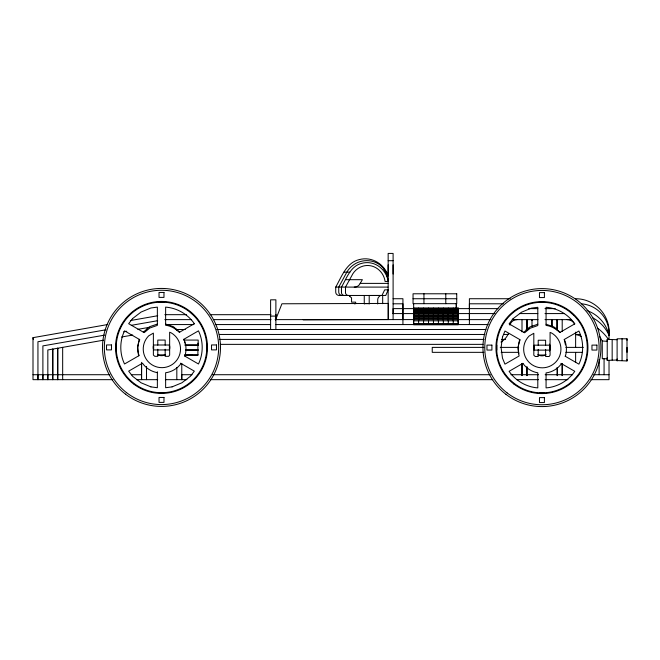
<?xml version="1.0" encoding="UTF-8"?>
<svg xmlns="http://www.w3.org/2000/svg" width="660" height="660" viewBox="0 0 660 660"><rect width="100%" height="100%" fill="white"/><g stroke="black" fill="none" stroke-linecap="round" stroke-linejoin="round"><path stroke-width="0.99" d="M42.892 374.715L42.892 379.665L42.892 345.889L104.536 335.14M47.833 374.715L47.833 379.665L47.833 349.965L103.48 340.189M141.57 362.348L141.57 379.665L141.578 363.512M146.52 379.665L146.52 366.424M146.636 329.744L146.636 329.257L146.636 329.975M176.484 329.744L176.484 329.249L176.484 329.975M176.822 379.665L176.822 367.438M181.772 363.363L181.772 379.665L181.772 374.715L192.068 374.715M275.88 319.621L275.88 314.671L275.88 319.349M344.883 295.465L343.951 295.457A3.011 3.011 0 0 1 341.476 292.058L341.476 287.1C346.591 278.33 350.394 266.153 361.581 263.381A20.303 20.303 0 0 1 372.322 263.29C380.622 265.468 386.983 273.017 388.154 281.457M377.718 303.955L377.718 299.854A4.381 4.381 0 0 1 379.426 296.373L380.49 295.465L369.402 295.482M382.676 303.683L382.676 295.465M388.154 274.024L388.154 264.875M393.104 313.706L393.104 308.624L414.175 308.624M393.104 274.024L393.104 264.875M402.93 319.621L402.93 303.79L393.104 303.79M418.613 324.431L418.613 308.063M423.563 324.431L423.563 308.063M428.513 324.431L428.513 308.063M433.455 324.431L433.455 308.063M438.405 324.431L438.405 308.063M443.355 324.431L443.355 308.063M448.297 324.431L448.297 308.063M453.247 324.431L453.247 308.063M458.197 308.055L458.197 324.753L413.663 324.753L413.663 308.055L458.197 308.055L458.197 319.621L490.842 319.621M469.392 319.621L469.392 313.574M469.392 308.624L469.392 303.79L503.332 303.79M522.002 319.663L522.002 331.889M526.952 375.614L526.952 366.498M532.001 320.546L532.001 320.158M551.95 326.518L551.95 320.067M556.883 329.488L556.883 329.868M557.255 375.614L557.255 367.513L557.255 375.639M562.205 319.663L562.205 331.37M599.131 374.715L599.131 359.444M607.225 341.311L602.275 341.005L602.275 358.726L607.225 358.726L607.225 357.538M604.073 374.715L604.073 358.421M617.108 360.013L607.225 360.376L607.225 339.364L617.108 339.718M612.166 360.013L612.166 339.718M617.108 359.461L617.108 338.795L627 338.795L627 360.946L617.108 360.566M622.058 360.566L622.058 338.795M275.566 319.927L281.919 303.781L388.344 303.427L388.344 319.547L303.212 319.836M139.21 339.322L137.602 347.424L138.303 352.721M184.907 356.161C186.574 350.699 186.409 344.479 183.843 339.298M519.643 339.496L518.034 347.589L518.851 353.776M565.339 356.326C567.006 350.864 566.841 344.644 564.275 339.463M388.154 289.855L385.77 295.465L339.125 295.465A3.407 3.407 0 0 1 335.717 292.058L335.717 287.1C341.558 276.986 346.137 262.894 358.999 259.669A23.166 23.166 0 0 1 371.151 259.57C379.112 261.682 385.737 268.117 388.154 275.971M381.967 295.465L384.673 289.855L388.418 289.855M143.344 332.161L149.548 326.725L157.361 324.068M181.046 363.478C177.532 368.495 171.715 372.009 165.635 372.743L165.635 387.725L172.07 386.875M523.776 332.335L529.988 326.89L537.801 324.233M561.479 363.652C557.964 368.668 552.148 372.174 546.067 372.908L546.067 387.89C557.436 387.073 568.375 380.754 574.769 371.316L560.951 363.346M139.21 355.517L124.534 363.99C119.551 353.743 119.551 341.104 124.534 330.85L139.763 339.644C137.313 344.627 137.321 350.534 138.699 355.814M183.793 339.322L198.47 330.85C203.445 341.104 203.445 353.743 198.47 363.99L184.651 356.012M172.07 386.875L181.921 382.792L190.377 376.299L194.329 371.151L180.518 363.182M112.876 379.665L33 379.665L33 337.664L107.019 324.654M130.342 320.554L157.715 315.744M105.938 329.786L37.942 341.74L37.942 379.665L37.942 374.715M131.315 325.33L157.699 320.686M121.547 337.012L132.718 335.049M123.733 331.79L126.769 331.262M137.882 329.323L149.003 327.385M348.892 295.465L347.968 295.457A3.011 3.011 0 0 1 345.493 292.058L345.493 287.1L351.64 275.971C353.76 271.276 357.976 267.589 362.926 266.145A16.78 16.78 0 0 1 371.869 266.062C378.865 267.919 384.153 274.354 385.085 281.457L388.088 281.457M388.154 260.7L393.104 260.7M343.984 272.159L349.915 272.159M345.576 279.683L362.381 279.683L359.865 283.915A6.13 6.13 0 0 1 354.263 287.1M360.178 283.387L387.956 283.387M335.717 287.1L387.989 287.1M393.104 298.724L402.93 298.724L402.93 324.563M413.044 298.733L456.736 298.733M510.254 298.724L469.392 298.724L469.392 324.563M159.035 302.321L163.977 302.321M539.467 302.495L544.409 302.495M364.262 303.649L369.204 303.649M413.663 308.385L458.197 308.385M458.106 308.624L497.995 308.624M528.635 308.624L537.834 308.624M544.979 308.624L555.192 308.624M413.663 308.74L458.197 308.74M413.663 309.581L458.197 309.581M413.663 310.777L458.197 310.777M413.663 311.132L458.197 311.132M413.663 311.974L458.197 311.974M413.663 312.328L458.197 312.328M413.663 313.17L458.197 313.17M413.663 313.525L458.197 313.525M393.104 313.574L413.663 313.574M458.197 313.574L494.934 313.574M519.445 313.574L537.834 313.574M544.979 313.574L564.391 313.574M413.663 314.317L458.197 314.317M164.827 314.671L186.425 314.671M209.979 314.696L270.93 314.671M413.663 315.513L458.197 315.513M413.663 316L458.197 316M270.608 316.099L275.88 316.099M413.663 316.709L458.197 316.709M413.663 317.905L458.197 317.905M413.663 318.384L458.197 318.384M275.113 319.621L458.197 319.58M164.819 319.621L191.623 319.621M213.262 319.621L270.988 319.621M512.292 319.621L537.991 319.621M544.979 319.621L571.535 319.621M167.219 324.563L193.834 324.563M215.333 324.563L270.608 324.563M275.88 324.563L488.136 324.563M527.076 328.325L529.048 328.325M554.911 328.325L556.883 328.325L556.883 320.067L556.883 320.537M175.436 329.513L185.254 329.513M216.727 329.513L485.917 329.513M526.102 329.513L528.148 329.513M219.26 334.463L484.935 334.463M503.473 334.463L508.621 334.463M575.454 334.463L578.515 334.463A15.667 15.667 0 0 1 580.561 334.595M219.244 339.413L484.11 339.413M501.517 339.413L505.618 339.413M183.661 340.073L198.181 340.073L198.181 344.998L184.676 344.998M220.291 344.363L483.046 344.363M185.559 345.172L198.181 345.172M483.846 347.391L432.242 347.391L432.242 352.341L483.846 352.341M500.263 347.391L518.719 347.391M565.859 347.391L583.341 347.391M185.691 349.932L198.181 349.932M185.559 350.097L198.181 350.097M501.179 352.341L518.719 352.341M565.876 352.341L582.318 352.341M157.781 354.857L165.173 354.857M184.676 354.857L198.181 354.857M187.25 355.022L192.184 355.022M538.213 355.022L545.614 355.022M184.792 355.228L197.893 355.228L197.893 343.126M33 374.715L109.807 374.715M131.323 374.715L141.578 374.715M212.627 374.715L490.322 374.715M510.889 374.715L538.494 374.715M545.135 374.715L572.657 374.715M593.587 374.715L609.023 374.715M136.447 379.665L157.724 379.665M165.355 379.665L186.92 379.665M210.598 379.665L492.731 379.665M516.714 379.665L538.494 379.665M545.135 379.665L567.955 379.665M590.881 379.665L609.023 379.665L609.023 360.525M159.035 392.527L163.977 392.527M539.467 392.692L544.409 392.692M546.067 324.233L553.88 326.89L560.092 332.335M165.635 324.068L173.448 326.725L179.652 332.161M157.361 372.644C151.453 371.679 145.852 368.156 142.477 363.182L128.667 371.151L132.619 376.299L141.075 382.8L150.925 386.875M150.925 386.875L157.361 387.725L157.361 371.77M565.092 356.185L578.903 364.155C583.877 353.909 583.877 341.269 578.903 331.023L564.226 339.496L565.48 344.941M349.767 296.414L349.627 295.465L349.759 296.414L351.557 297.858L351.549 302.148L355.658 302.148L355.641 303.649A4.546 4.546 0 0 0 354.568 303.889M383.674 268.637L386.496 273.38L388.055 279.683M599.841 336.699L602.497 341.476M138.418 353.603L138.946 354.882M33 337.673L33.346 339.628M184.585 341.236L184.816 343.002M627 338.795L627 340.279M627 347.391L627 352.341M627 359.461L627 360.946M617.108 358.966L617.108 360.946M581.592 303.831A29.881 29.881 0 0 1 609.023 335.313L609.023 339.19M607.225 339.364L607.225 340.766M607.225 358.966L607.225 360.376M575.627 332.153L575.627 347.35M575.627 352.415L575.627 362.554M557.255 319.621L557.255 329.431M551.958 319.621L551.958 326.609M545.614 345.32L545.614 340.238L538.213 340.238L538.213 345.32M545.614 349.387L545.614 356.499L549.145 356.499L550.077 355.228L550.077 332.401L551.628 333.044A18.637 18.637 0 0 1 557.576 359.873A18.637 18.637 0 0 1 530.327 363.462A18.637 18.637 0 0 1 529.13 336.006L533.816 333.292L533.816 355.228L535.268 356.499L538.213 356.499L538.213 349.387M532.001 319.621L532.001 326.518M526.952 319.621L526.952 330.404M526.952 367.587L526.952 375.639M496.84 345.114L496.84 350.064M453.247 316.709L453.247 317.196M448.297 316.709L448.297 317.196M445.789 293.783L445.789 303.674M443.355 316.709L443.355 317.196M438.405 316.709L438.405 317.196M433.455 316.709L433.455 317.196M428.513 316.709L428.513 317.196M423.951 293.783L423.951 303.674M423.563 316.709L423.563 317.196M418.613 316.709L418.613 317.196M413.663 303.674L413.663 319.621M393.104 319.621L393.104 253.423L388.154 253.423L388.154 319.621M369.204 295.465L369.204 303.971M364.262 295.465L364.262 303.971M341.476 287.1L341.476 292.058M275.88 329.513L275.88 299.822L270.608 299.822L270.608 329.513M206.605 344.949L206.605 349.891M165.173 345.155L165.173 340.073L157.781 340.073L157.781 345.155M165.173 349.222L165.173 356.334L168.712 356.334L169.645 355.063L169.645 332.227L171.196 332.871A18.637 18.637 0 0 1 177.144 359.708A18.637 18.637 0 0 1 149.894 363.297A18.637 18.637 0 0 1 148.698 335.833L153.376 333.118L153.376 355.063L154.828 356.334L157.781 356.334L157.781 349.222M116.399 344.949L116.399 349.891M62.667 347.358L62.667 379.665M549.425 344.091A8.275 8.275 0 0 1 549.425 351.087M546.067 354.75A8.275 8.275 0 0 1 537.801 354.75M533.948 349.726A8.275 8.275 0 0 1 533.948 345.452M165 354.915A8.275 8.275 0 0 1 158.004 354.915M153.351 348.859A8.275 8.275 0 0 1 153.351 345.98M169.488 345.279A8.275 8.275 0 0 1 169.488 349.561M509.899 325.116A7.417 7.417 0 0 1 517.06 319.621M567.146 319.621A8.481 8.481 0 0 1 574.489 323.854M508.324 333.663A17.325 17.325 0 0 1 500.981 342.037M597.432 328.086A46.142 46.142 0 0 1 608.553 339.545M387.403 275.971A20.988 20.988 0 0 0 377.396 263.29L375.07 262.193A23.017 23.017 0 0 0 346.838 272.159L338.737 287.1L338.737 292.058A3.424 3.424 0 0 0 341.822 295.465M575.619 334.595A15.667 15.667 0 0 1 581.402 336.559M586.946 310.555A34.237 34.237 0 0 1 609.023 335.313A36.523 36.523 0 0 0 592.515 317.716M575.627 298.724A33.536 33.536 0 0 1 609.023 335.313M52.775 349.099L52.775 379.665L52.775 349.099M57.725 348.224L57.725 379.665L57.725 348.224M456.299 303.674L456.299 308.624L456.299 303.674M522.002 363.462L522.002 375.614L522.01 363.52M527.076 320.067L527.076 329.917L527.076 320.067M562.205 363.462L562.205 375.614L562.205 363.52M502.483 337.021L501.088 347.589L502.483 358.157L504.966 364.155L519.131 355.979C517.754 350.699 517.745 344.8 520.195 339.817L504.966 331.023L502.483 337.021M132.619 318.541L128.667 323.689L144.169 332.64L149.762 328.036L157.361 325.388L157.361 307.123L150.925 307.972L141.075 312.056L132.619 318.549M513.051 318.706L509.099 323.862L524.609 332.813L530.203 328.21L537.801 325.553L537.801 307.288L531.366 308.137L521.515 312.221L513.051 318.706M194.329 323.689L179.347 332.343C175.651 328.738 170.874 325.784 165.635 325.289L165.635 307.123C176.995 307.948 187.943 314.251 194.329 323.689M574.769 323.862L559.779 332.508C556.091 328.903 551.314 325.957 546.067 325.454L546.067 307.288C557.436 308.104 568.375 314.424 574.769 323.862M522.91 363.346L509.099 371.316C515.485 380.754 526.433 387.073 537.801 387.89L537.801 372.809C531.886 371.844 526.284 368.321 522.91 363.346M163.977 292.454L159.035 292.454L159.035 297.396L163.977 297.396L163.977 292.454M544.409 292.619L539.467 292.619L539.467 297.561L544.409 297.561L544.409 292.619M456.736 293.783L413.044 293.783L413.044 303.674L456.736 303.674L456.736 293.783M458.197 320.81L413.663 320.81L413.663 323.54L458.197 323.54L458.197 320.81M111.474 344.949L106.532 344.949L106.532 349.891L111.474 349.891L111.474 344.949M169.397 344.998L153.664 344.998L153.664 349.948L169.397 349.948L169.397 344.998M216.472 344.949L211.53 344.949L211.53 349.891L216.472 349.891L216.472 344.949M491.906 345.114L486.964 345.114L486.964 350.064L491.906 350.064L491.906 345.114M549.83 345.172L534.097 345.172L534.097 350.113L549.83 350.113L549.83 345.172M596.912 345.114L591.962 345.114L591.962 350.064L596.912 350.064L596.912 345.114M163.977 397.452L159.035 397.452L159.035 402.394L163.977 402.394L163.977 397.452M544.409 397.617L539.467 397.617L539.467 402.559L544.409 402.559L544.409 397.617M573.961 315.546L569.588 311.71A45.301 45.301 0 0 0 497.335 339.669A45.301 45.301 0 0 0 555.538 390.802A45.301 45.301 0 0 0 573.961 315.546M193.52 315.381L189.148 311.536A45.301 45.301 0 0 0 116.902 339.504A45.301 45.301 0 0 0 175.106 390.629A45.301 45.301 0 0 0 193.52 315.381M507.061 392.882A57.156 57.156 0 0 0 598.595 355.154A57.156 57.156 0 0 0 520.154 294.748A57.156 57.156 0 0 0 507.061 392.882M513.868 384.021A45.994 45.994 0 0 0 587.524 353.686A45.994 45.994 0 0 0 524.419 305.06A45.994 45.994 0 0 0 513.868 384.021M505.948 394.325A58.987 58.987 0 0 0 600.41 355.393A58.987 58.987 0 0 0 519.461 293.057A58.987 58.987 0 0 0 505.948 394.325M125.507 394.16A58.987 58.987 0 0 0 219.97 355.228A58.987 58.987 0 0 0 139.021 292.883A58.987 58.987 0 0 0 125.507 394.16M126.629 392.708A57.156 57.156 0 0 0 218.163 354.981A57.156 57.156 0 0 0 139.722 294.575A57.156 57.156 0 0 0 126.629 392.708M133.427 383.856A45.994 45.994 0 0 0 207.091 353.521A45.994 45.994 0 0 0 143.987 304.895A45.994 45.994 0 0 0 133.427 383.856"/></g></svg>
